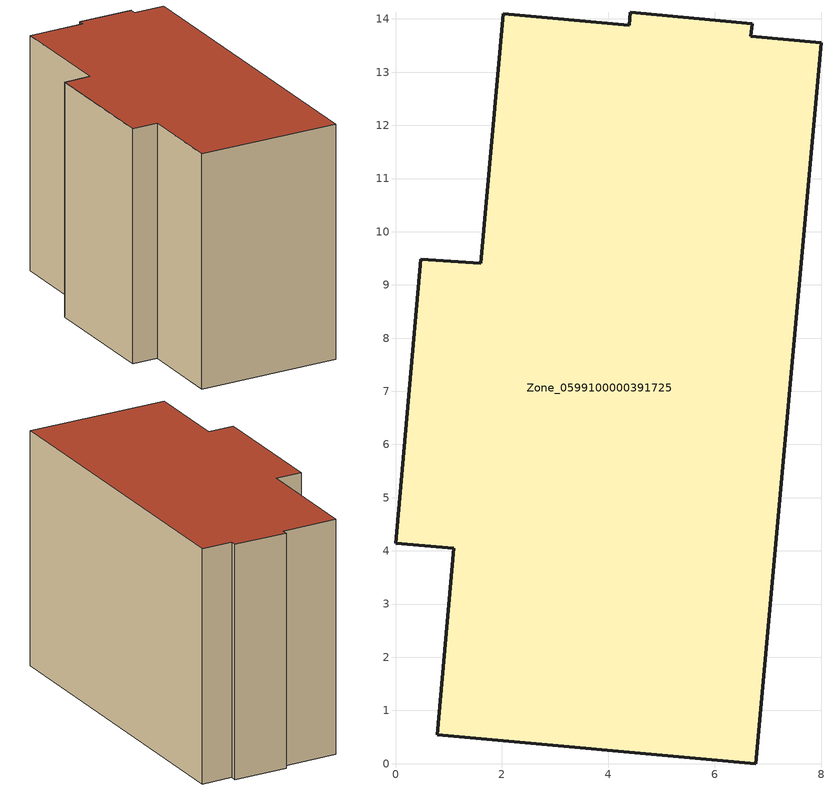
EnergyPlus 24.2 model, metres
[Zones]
Zone_0599100000391725
 floor ground (C_G): 4.41,14.12 6.7,13.91 6.68,13.67 8,13.55 6.77,0 0.78,0.54 1.09,4.05 0,4.15 0.48,9.48 1.6,9.41 2.02,14.1 4.39,13.88 z0
 wall outside (C_F): 6.77,0 8,13.55 6.68,13.67 6.7,13.91 4.41,14.12 4.39,13.88 2.02,14.1 1.6,9.41 0.48,9.48 0,4.15 1.09,4.05 0.78,0.54 6.77,0 z0:9.96
 roof outside (C_R): 1.6,9.41 0.48,9.48 0,4.15 1.09,4.05 0.78,0.54 6.77,0 8,13.55 6.68,13.67 6.7,13.91 4.41,14.12 4.39,13.88 2.02,14.1 z9.96
[BUILDING]
Pand.0599100000391725: North Axis=0; Terrain=City; Loads Convergence Tolerance Value=0.04; Temperature Convergence Tolerance Value=0.4; Solar Distribution=FullExterior; Maximum Number of Warmup Days=25; Minimum Number of Warmup Days=1
[Site:Location]
Rotterdam.The.Hague.AP_ZH_NLD Design_Conditions: Latitude=51.96; Longitude=4.45; Time Zone=1; Elevation=-4.5
[SITE:GROUNDTEMPERATURE:BUILDINGSURFACE]
18, 18, 18, 18, 18, 18, 18, 18, 18, 18, 18, 18
[MATERIAL] Thermal Absorptance=0.9; Solar Absorptance=0.7; Visible Absorptance=0.7
Name | Roughness | Thickness | Conductivity | Density | Specific Heat
G.TC.1992-2005 | MediumSmooth | 0.15 | 0.06 | 540 | 1210
F.TC.1992-2005 | Rough | 0.3 | 0.12 | 1920 | 840
R.TC.1992-2005 | MediumRough | 0.2 | 0.08 | 1500 | 1000
[CONSTRUCTION]
C_G: G.TC.1992-2005
C_F: F.TC.1992-2005
C_R: R.TC.1992-2005
[ZONE]
Zone_0599100000391725: Type=1; Multiplier=1; Ceiling Height=Autocalculate; Volume=Autocalculate; Floor Area=autocalculate; Part of Total Floor Area=Yes
[ZONEINFILTRATION:DESIGNFLOWRATE]
Infil_Zone_0599100000391725: Zone or ZoneList or Space or SpaceList=Zone_0599100000391725; Schedule=AlwaysOn; Design Flow Rate Calculation Method=Flow/Area; Flow Rate per Floor Area=0.0015; Constant Term Coefficient=1; Temperature Term Coefficient=0; Velocity Term Coefficient=0; Velocity Squared Term Coefficient=0
[HVACTEMPLATE:ZONE:IDEALLOADSAIRSYSTEM]
Zone_0599100000391725: Maximum Heating Supply Air Temperature=50; Minimum Cooling Supply Air Temperature=13; Maximum Heating Supply Air Humidity Ratio=0.0156; Minimum Cooling Supply Air Humidity Ratio=0.0077; Heating Limit=NoLimit; Cooling Limit=NoLimit; Dehumidification Control Type=ConstantSensibleHeatRatio; Cooling Sensible Heat Ratio=0.7; Dehumidification Setpoint=60; Humidification Control Type=None; Humidification Setpoint=30; Outdoor Air Method=None; Outdoor Air Flow Rate per Person=0.00944; Outdoor Air Flow Rate per Zone Floor Area=0; Outdoor Air Flow Rate per Zone=0; Demand Controlled Ventilation Type=None; Outdoor Air Economizer Type=NoEconomizer; Heat Recovery Type=None; Sensible Heat Recovery Effectiveness=0.7; Latent Heat Recovery Effectiveness=0.65
[ZONECONTROL:THERMOSTAT]
ThermostatControl_Zone_0599100000391725: Zone or ZoneList=Zone_0599100000391725; Control Type Schedule=DualSetpointControlType; Control 1=Thermostat_Zone_0599100000391725; Temperature Difference Between Cutout And Setpoint=0
[THERMOSTATSETPOINT:DUALSETPOINT]
Thermostat_Zone_0599100000391725: Heating Setpoint Temperature Schedule=HeatingSetpoint_Zone_0599100000391725; Cooling Setpoint Temperature Schedule=CoolingSetpoint_Zone_0599100000391725
[SCHEDULE:COMPACT]
HeatingSetpoint_Zone_0599100000391725: Through: 12/31, For: AllDays, Until: 24:00, 21
CoolingSetpoint_Zone_0599100000391725: Through: 12/31, For: AllDays, Until: 24:00, 24
DualSetpointControlType: Through: 12/31, For: AllDays, Until: 24:00, 4
AlwaysOn: Through: 12/31, For: AllDays, Until: 24:00, 1
